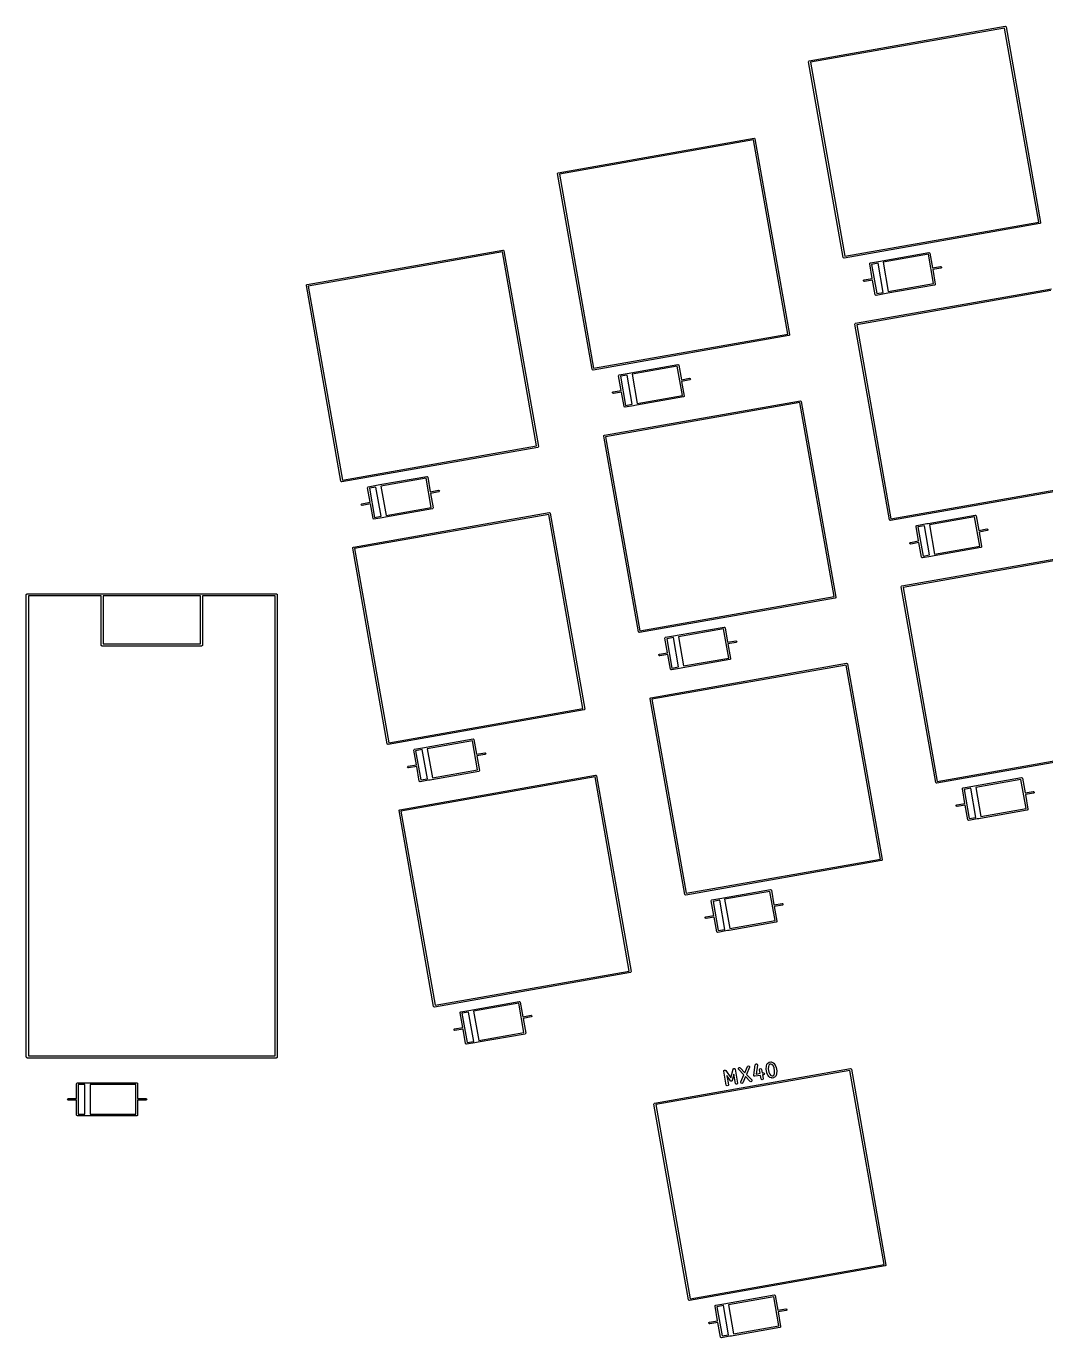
# Model space of a CAD drawing. Extents: x 78 to 336, y -188 to -94.
# Drawn here: x 198 to 270.9, y -187.7 to -94 of the extents above; entities that cross this region are included whole.
import ezdxf

# ---------------------------------------------------------------- set-up
doc = ezdxf.new("R2010")
doc.units = 0
doc.layers.add('BLACK', color=7, linetype='CONTINUOUS')

msp = doc.modelspace()

# ---------------------------------------------------------------- linework, layer by layer
at = {"layer": 'BLACK', "linetype": 'CONTINUOUS'}
for p, q in [((253.974, -96.4516), (267.958, -93.9858)), ((267.92, -94.1144), (254.054, -96.5593)), ((270.365, -107.98), (267.92, -94.1144)), ((267.958, -93.9858), (268.003, -93.9957)), ((268.003, -93.9957), (268.027, -94.0344)), ((268.027, -94.0344), (268.027, -94.0344)), ((268.027, -94.0344), (270.493, -108.019)), ((253.925, -96.5211), (253.935, -96.4762)), ((256.391, -110.505), (253.925, -96.5211)), ((253.935, -96.4762), (253.974, -96.4516)), ((254.054, -96.5593), (256.499, -110.425)), ((236.04, -104.45), (250.024, -101.984)), ((249.986, -102.113), (236.12, -104.557)), ((252.431, -115.979), (249.986, -102.113)), ((250.024, -101.984), (250.069, -101.994)), ((250.069, -101.994), (250.094, -102.033)), ((250.094, -102.033), (250.094, -102.033)), ((250.094, -102.033), (252.56, -116.017)), ((235.991, -104.519), (236.001, -104.474)), ((238.457, -118.503), (235.991, -104.519)), ((236.001, -104.474), (236.04, -104.45)), ((236.12, -104.557), (238.565, -118.424)), ((270.445, -108.088), (256.46, -110.554)), ((256.499, -110.425), (270.365, -107.98)), ((270.483, -108.064), (270.445, -108.088)), ((270.445, -108.088), (270.445, -108.088)), ((270.493, -108.019), (270.483, -108.064)), ((270.493, -108.019), (270.493, -108.019)), ((218.107, -112.448), (232.091, -109.982)), ((232.053, -110.111), (218.186, -112.556)), ((234.498, -123.977), (232.053, -110.111)), ((232.091, -109.982), (232.136, -109.992)), ((232.136, -109.992), (232.16, -110.031)), ((232.16, -110.031), (232.16, -110.031)), ((232.16, -110.031), (234.626, -124.015)), ((256.416, -110.544), (256.391, -110.505)), ((256.46, -110.554), (256.416, -110.544)), ((256.46, -110.554), (256.46, -110.554)), ((259.165, -110.747), (262.513, -110.157)), ((262.475, -110.285), (259.245, -110.855)), ((262.843, -112.373), (262.475, -110.285)), ((262.513, -110.157), (262.558, -110.167)), ((262.558, -110.167), (262.583, -110.206)), ((262.583, -110.206), (262.767, -111.249)), ((258.289, -110.963), (258.299, -110.918)), ((258.473, -112.007), (258.289, -110.963)), ((258.299, -110.918), (258.338, -110.893)), ((258.338, -110.893), (259.047, -110.768)), ((258.89, -110.918), (258.418, -111.001)), ((258.418, -111.001), (258.786, -113.089)), ((259.259, -113.005), (258.89, -110.918)), ((259.047, -110.768), (259.165, -110.747)), ((259.047, -110.768), (259.047, -110.768)), ((259.165, -110.747), (259.165, -110.747)), ((259.165, -110.747), (259.165, -110.747)), ((259.245, -110.855), (259.613, -112.943)), ((262.767, -111.249), (263.348, -111.147)), ((263.369, -111.265), (262.788, -111.368)), ((262.788, -111.368), (262.972, -112.412)), ((263.348, -111.147), (263.393, -111.157)), ((263.408, -111.241), (263.369, -111.265)), ((263.393, -111.157), (263.417, -111.196)), ((263.417, -111.196), (263.408, -111.241)), ((218.068, -112.473), (218.107, -112.448)), ((257.843, -112.179), (257.853, -112.134)), ((257.868, -112.217), (257.843, -112.179)), ((257.853, -112.134), (257.892, -112.109)), ((257.913, -112.227), (257.868, -112.217)), ((257.892, -112.109), (258.473, -112.007)), ((258.494, -112.125), (257.913, -112.227)), ((258.678, -113.169), (258.494, -112.125)), ((259.613, -112.943), (262.843, -112.373)), ((262.962, -112.456), (262.923, -112.481)), ((262.972, -112.412), (262.962, -112.456)), ((218.058, -112.517), (218.068, -112.473)), ((220.524, -126.502), (218.058, -112.517)), ((218.186, -112.556), (220.631, -126.422)), ((257.282, -115.212), (271.266, -112.746)), ((271.228, -112.875), (257.362, -115.32)), ((258.703, -113.207), (258.678, -113.169)), ((258.748, -113.217), (258.703, -113.207)), ((259.338, -113.113), (258.748, -113.217)), ((258.748, -113.217), (258.748, -113.217)), ((258.786, -113.089), (259.259, -113.005)), ((259.457, -113.092), (259.338, -113.113)), ((259.338, -113.113), (259.338, -113.113)), ((259.338, -113.113), (259.338, -113.113)), ((259.575, -113.071), (259.457, -113.092)), ((259.457, -113.092), (259.457, -113.092)), ((259.457, -113.092), (259.457, -113.092)), ((262.923, -112.481), (259.575, -113.071)), ((259.575, -113.071), (259.575, -113.071)), ((259.575, -113.071), (259.575, -113.071)), ((262.923, -112.481), (262.923, -112.481)), ((257.233, -115.282), (257.243, -115.237)), ((257.243, -115.237), (257.282, -115.212)), ((252.511, -116.086), (238.527, -118.552)), ((238.565, -118.424), (252.431, -115.979)), ((252.55, -116.062), (252.511, -116.086)), ((252.511, -116.086), (252.511, -116.086)), ((252.56, -116.017), (252.55, -116.062)), ((252.56, -116.017), (252.56, -116.017)), ((259.699, -129.266), (257.233, -115.282)), ((257.362, -115.32), (259.807, -129.186)), ((238.482, -118.542), (238.457, -118.503)), ((238.527, -118.552), (238.482, -118.542)), ((238.527, -118.552), (238.527, -118.552)), ((240.355, -118.961), (240.365, -118.916)), ((240.54, -120.005), (240.355, -118.961)), ((240.365, -118.916), (240.404, -118.891)), ((240.404, -118.891), (241.113, -118.766)), ((240.957, -118.916), (240.484, -118.999)), ((240.484, -118.999), (240.852, -121.087)), ((241.325, -121.004), (240.957, -118.916)), ((241.113, -118.766), (241.231, -118.745)), ((241.113, -118.766), (241.113, -118.766)), ((241.231, -118.745), (244.58, -118.155)), ((241.231, -118.745), (241.231, -118.745)), ((241.231, -118.745), (241.231, -118.745)), ((244.541, -118.284), (241.311, -118.853)), ((241.311, -118.853), (241.679, -120.941)), ((244.91, -120.371), (244.541, -118.284)), ((244.58, -118.155), (244.625, -118.165)), ((244.625, -118.165), (244.649, -118.204)), ((244.649, -118.204), (244.833, -119.248)), ((244.833, -119.248), (245.414, -119.145)), ((245.435, -119.263), (244.854, -119.366)), ((244.854, -119.366), (245.038, -120.41)), ((245.414, -119.145), (245.459, -119.155)), ((245.474, -119.239), (245.435, -119.263)), ((245.459, -119.155), (245.484, -119.194)), ((245.484, -119.194), (245.474, -119.239)), ((239.348, -123.21), (253.332, -120.744)), ((253.294, -120.873), (239.428, -123.318)), ((239.91, -120.177), (239.92, -120.132)), ((239.935, -120.215), (239.91, -120.177)), ((239.92, -120.132), (239.959, -120.107)), ((239.979, -120.225), (239.935, -120.215)), ((239.959, -120.107), (240.54, -120.005)), ((240.56, -120.123), (239.979, -120.225)), ((240.744, -121.167), (240.56, -120.123)), ((244.99, -120.479), (241.641, -121.07)), ((241.679, -120.941), (244.91, -120.371)), ((245.028, -120.455), (244.99, -120.479)), ((244.99, -120.479), (244.99, -120.479)), ((245.038, -120.41), (245.028, -120.455)), ((255.739, -134.739), (253.294, -120.873)), ((253.332, -120.744), (253.377, -120.754)), ((253.377, -120.754), (253.402, -120.793)), ((253.402, -120.793), (253.402, -120.793)), ((253.402, -120.793), (255.868, -134.777)), ((240.769, -121.206), (240.744, -121.167)), ((240.814, -121.215), (240.769, -121.206)), ((241.405, -121.111), (240.814, -121.215)), ((240.814, -121.215), (240.814, -121.215)), ((240.852, -121.087), (241.325, -121.004)), ((241.523, -121.09), (241.405, -121.111)), ((241.405, -121.111), (241.405, -121.111)), ((241.405, -121.111), (241.405, -121.111)), ((241.641, -121.07), (241.523, -121.09)), ((241.523, -121.09), (241.523, -121.09)), ((241.523, -121.09), (241.523, -121.09)), ((241.641, -121.07), (241.641, -121.07)), ((241.641, -121.07), (241.641, -121.07)), ((239.299, -123.28), (239.309, -123.235)), ((241.765, -137.264), (239.299, -123.28)), ((239.309, -123.235), (239.348, -123.21)), ((239.428, -123.318), (241.873, -137.184)), ((234.577, -124.085), (220.593, -126.55)), ((220.631, -126.422), (234.498, -123.977)), ((234.616, -124.06), (234.577, -124.085)), ((234.577, -124.085), (234.577, -124.085)), ((234.626, -124.015), (234.616, -124.06)), ((234.626, -124.015), (234.626, -124.015)), ((220.548, -126.54), (220.524, -126.502)), ((223.298, -126.744), (226.646, -126.153)), ((226.608, -126.282), (223.378, -126.851)), ((226.976, -128.37), (226.608, -126.282)), ((226.646, -126.153), (226.691, -126.163)), ((226.691, -126.163), (226.716, -126.202)), ((226.716, -126.202), (226.9, -127.246)), ((220.593, -126.55), (220.548, -126.54)), ((220.593, -126.55), (220.593, -126.55)), ((222.422, -126.959), (222.432, -126.914)), ((222.606, -128.003), (222.422, -126.959)), ((222.432, -126.914), (222.471, -126.889)), ((222.471, -126.889), (223.18, -126.764)), ((223.023, -126.914), (222.55, -126.997)), ((222.55, -126.997), (222.919, -129.085)), ((223.391, -129.002), (223.023, -126.914)), ((223.18, -126.764), (223.298, -126.744)), ((223.18, -126.764), (223.18, -126.764)), ((223.298, -126.744), (223.298, -126.744)), ((223.298, -126.744), (223.298, -126.744)), ((223.378, -126.851), (223.746, -128.939)), ((226.9, -127.246), (227.481, -127.143)), ((227.502, -127.261), (226.921, -127.364)), ((226.921, -127.364), (227.105, -128.408)), ((227.481, -127.143), (227.526, -127.153)), ((227.54, -127.237), (227.502, -127.261)), ((227.526, -127.153), (227.55, -127.192)), ((227.55, -127.192), (227.54, -127.237)), ((273.753, -126.849), (259.768, -129.315)), ((259.807, -129.186), (273.673, -126.741)), ((221.976, -128.175), (221.986, -128.13)), ((222.001, -128.214), (221.976, -128.175)), ((221.986, -128.13), (222.025, -128.105)), ((222.046, -128.223), (222.001, -128.214)), ((222.025, -128.105), (222.606, -128.003)), ((222.627, -128.121), (222.046, -128.223)), ((222.811, -129.165), (222.627, -128.121)), ((223.746, -128.939), (226.976, -128.37)), ((221.415, -131.208), (235.399, -128.743)), ((235.361, -128.871), (221.494, -131.316)), ((222.836, -129.204), (222.811, -129.165)), ((222.88, -129.214), (222.836, -129.204)), ((223.471, -129.109), (222.88, -129.214)), ((222.88, -129.214), (222.88, -129.214)), ((222.919, -129.085), (223.391, -129.002)), ((223.589, -129.089), (223.471, -129.109)), ((223.471, -129.109), (223.471, -129.109)), ((223.471, -129.109), (223.471, -129.109)), ((223.708, -129.068), (223.589, -129.089)), ((223.589, -129.089), (223.589, -129.089)), ((223.589, -129.089), (223.589, -129.089)), ((227.056, -128.477), (223.708, -129.068)), ((223.708, -129.068), (223.708, -129.068)), ((223.708, -129.068), (223.708, -129.068)), ((227.095, -128.453), (227.056, -128.477)), ((227.056, -128.477), (227.056, -128.477)), ((227.105, -128.408), (227.095, -128.453)), ((237.805, -142.737), (235.361, -128.871)), ((235.399, -128.743), (235.444, -128.753)), ((235.444, -128.753), (235.468, -128.791)), ((235.468, -128.791), (235.468, -128.791)), ((235.468, -128.791), (237.934, -142.776)), ((259.723, -129.305), (259.699, -129.266)), ((259.768, -129.315), (259.723, -129.305)), ((259.768, -129.315), (259.768, -129.315)), ((262.473, -129.508), (265.821, -128.917)), ((265.783, -129.046), (262.553, -129.616)), ((266.151, -131.134), (265.783, -129.046)), ((265.821, -128.917), (265.866, -128.927)), ((265.866, -128.927), (265.891, -128.966)), ((265.891, -128.966), (266.075, -130.01)), ((261.597, -129.723), (261.607, -129.678)), ((261.781, -130.767), (261.597, -129.723)), ((261.607, -129.678), (261.646, -129.654)), ((261.646, -129.654), (262.355, -129.529)), ((262.198, -129.678), (261.726, -129.762)), ((261.726, -129.762), (262.094, -131.849)), ((262.567, -131.766), (262.198, -129.678)), ((262.355, -129.529), (262.473, -129.508)), ((262.355, -129.529), (262.355, -129.529)), ((262.473, -129.508), (262.473, -129.508)), ((262.473, -129.508), (262.473, -129.508)), ((262.553, -129.616), (262.921, -131.703)), ((266.075, -130.01), (266.656, -129.908)), ((266.677, -130.026), (266.096, -130.128)), ((266.096, -130.128), (266.28, -131.172)), ((266.656, -129.908), (266.701, -129.918)), ((266.716, -130.001), (266.677, -130.026)), ((266.701, -129.918), (266.725, -129.956)), ((266.725, -129.956), (266.716, -130.001)), ((261.151, -130.939), (261.161, -130.894)), ((261.176, -130.978), (261.151, -130.939)), ((261.161, -130.894), (261.2, -130.87)), ((261.221, -130.988), (261.176, -130.978)), ((261.2, -130.87), (261.781, -130.767)), ((261.802, -130.885), (261.221, -130.988)), ((261.986, -131.929), (261.802, -130.885)), ((262.921, -131.703), (266.151, -131.134)), ((266.28, -131.172), (266.27, -131.217)), ((221.366, -131.278), (221.376, -131.233)), ((223.832, -145.262), (221.366, -131.278)), ((221.376, -131.233), (221.415, -131.208)), ((221.494, -131.316), (223.939, -145.182)), ((260.59, -133.973), (274.574, -131.507)), ((274.536, -131.636), (260.67, -134.081)), ((262.011, -131.968), (261.986, -131.929)), ((262.056, -131.978), (262.011, -131.968)), ((262.646, -131.874), (262.056, -131.978)), ((262.056, -131.978), (262.056, -131.978)), ((262.094, -131.849), (262.567, -131.766)), ((262.765, -131.853), (262.646, -131.874)), ((262.646, -131.874), (262.646, -131.874)), ((262.646, -131.874), (262.646, -131.874)), ((262.883, -131.832), (262.765, -131.853)), ((262.765, -131.853), (262.765, -131.853)), ((262.765, -131.853), (262.765, -131.853)), ((266.231, -131.242), (262.883, -131.832)), ((262.883, -131.832), (262.883, -131.832)), ((262.883, -131.832), (262.883, -131.832)), ((266.27, -131.217), (266.231, -131.242)), ((266.231, -131.242), (266.231, -131.242)), ((260.541, -134.042), (260.551, -133.997)), ((260.551, -133.997), (260.59, -133.973)), ((198.045, -134.62), (198.047, -134.61)), ((198.045, -167.64), (198.045, -134.62)), ((198.046, -134.607), (198.048, -134.604)), ((198.047, -134.61), (198.046, -134.607)), ((198.048, -134.604), (198.05, -134.594)), ((198.05, -134.594), (198.062, -134.579)), ((198.062, -134.579), (198.072, -134.563)), ((198.072, -134.563), (198.078, -134.56)), ((198.078, -134.56), (198.082, -134.555)), ((198.082, -134.555), (198.102, -134.552)), ((198.102, -134.552), (198.12, -134.545)), ((198.12, -134.545), (215.9, -134.545)), ((203.385, -134.695), (198.195, -134.695)), ((198.195, -134.695), (198.195, -167.565)), ((203.385, -138.2), (203.385, -134.695)), ((203.535, -134.695), (203.535, -138.125)), ((210.485, -134.695), (203.535, -134.695)), ((210.485, -138.125), (210.485, -134.695)), ((210.635, -134.695), (210.635, -138.2)), ((215.825, -134.695), (210.635, -134.695)), ((215.825, -167.565), (215.825, -134.695)), ((215.9, -134.545), (215.91, -134.547)), ((215.91, -134.547), (215.913, -134.546)), ((215.913, -134.546), (215.916, -134.548)), ((215.916, -134.548), (215.926, -134.55)), ((215.926, -134.55), (215.941, -134.562)), ((215.941, -134.562), (215.957, -134.572)), ((215.957, -134.572), (215.96, -134.578)), ((215.96, -134.578), (215.965, -134.582)), ((215.965, -134.582), (215.968, -134.602)), ((215.968, -134.602), (215.975, -134.62)), ((215.975, -134.62), (215.975, -167.64)), ((255.819, -134.847), (241.835, -137.313)), ((241.873, -137.184), (255.739, -134.739)), ((255.858, -134.822), (255.819, -134.847)), ((255.819, -134.847), (255.819, -134.847)), ((255.868, -134.777), (255.858, -134.822)), ((255.868, -134.777), (255.868, -134.777)), ((263.007, -148.027), (260.541, -134.042)), ((260.67, -134.081), (263.115, -147.947)), ((241.79, -137.303), (241.765, -137.264)), ((241.835, -137.313), (241.79, -137.303)), ((241.835, -137.313), (241.835, -137.313)), ((243.663, -137.721), (243.673, -137.677)), ((243.848, -138.765), (243.663, -137.721)), ((243.673, -137.677), (243.712, -137.652)), ((243.712, -137.652), (244.421, -137.527)), ((244.265, -137.676), (243.792, -137.76)), ((243.792, -137.76), (244.16, -139.847)), ((244.633, -139.764), (244.265, -137.676)), ((244.421, -137.527), (244.539, -137.506)), ((244.421, -137.527), (244.421, -137.527)), ((244.539, -137.506), (247.888, -136.916)), ((244.539, -137.506), (244.539, -137.506)), ((244.539, -137.506), (244.539, -137.506)), ((247.849, -137.044), (244.619, -137.614)), ((244.619, -137.614), (244.987, -139.702)), ((248.218, -139.132), (247.849, -137.044)), ((247.888, -136.916), (247.933, -136.926)), ((247.933, -136.926), (247.957, -136.964)), ((247.957, -136.964), (248.141, -138.008)), ((203.392, -138.218), (203.385, -138.2)), ((203.395, -138.237), (203.392, -138.218)), ((203.4, -138.242), (203.395, -138.237)), ((203.403, -138.248), (203.4, -138.242)), ((203.419, -138.258), (203.403, -138.248)), ((203.434, -138.27), (203.419, -138.258)), ((203.444, -138.272), (203.434, -138.27)), ((203.447, -138.274), (203.444, -138.272)), ((203.45, -138.273), (203.447, -138.274)), ((203.46, -138.275), (203.45, -138.273)), ((210.56, -138.275), (203.46, -138.275)), ((203.535, -138.125), (210.485, -138.125)), ((210.578, -138.268), (210.56, -138.275)), ((210.597, -138.265), (210.578, -138.268)), ((210.602, -138.26), (210.597, -138.265)), ((210.608, -138.257), (210.602, -138.26)), ((210.618, -138.241), (210.608, -138.257)), ((210.63, -138.226), (210.618, -138.241)), ((210.632, -138.216), (210.63, -138.226)), ((210.634, -138.213), (210.632, -138.216)), ((210.635, -138.2), (210.633, -138.21)), ((210.633, -138.21), (210.634, -138.213)), ((248.141, -138.008), (248.722, -137.906)), ((248.743, -138.024), (248.162, -138.126)), ((248.162, -138.126), (248.346, -139.17)), ((248.722, -137.906), (248.767, -137.916)), ((248.782, -137.999), (248.743, -138.024)), ((248.767, -137.916), (248.792, -137.954)), ((248.792, -137.954), (248.782, -137.999)), ((242.656, -141.971), (256.64, -139.505)), ((256.602, -139.634), (242.736, -142.079)), ((243.218, -138.937), (243.228, -138.892)), ((243.243, -138.976), (243.218, -138.937)), ((243.228, -138.892), (243.267, -138.868)), ((243.287, -138.986), (243.243, -138.976)), ((243.267, -138.868), (243.848, -138.765)), ((243.868, -138.883), (243.287, -138.986)), ((244.052, -139.927), (243.868, -138.883)), ((248.298, -139.24), (244.949, -139.83)), ((244.987, -139.702), (248.218, -139.132)), ((248.336, -139.215), (248.298, -139.24)), ((248.298, -139.24), (248.298, -139.24)), ((248.346, -139.17), (248.336, -139.215)), ((259.047, -153.5), (256.602, -139.634)), ((256.64, -139.505), (256.685, -139.515)), ((256.685, -139.515), (256.71, -139.554)), ((256.71, -139.554), (256.71, -139.554)), ((256.71, -139.554), (259.176, -153.538)), ((244.077, -139.966), (244.052, -139.927)), ((244.122, -139.976), (244.077, -139.966)), ((244.713, -139.872), (244.122, -139.976)), ((244.122, -139.976), (244.122, -139.976)), ((244.16, -139.847), (244.633, -139.764)), ((244.831, -139.851), (244.713, -139.872)), ((244.713, -139.872), (244.713, -139.872)), ((244.713, -139.872), (244.713, -139.872)), ((244.949, -139.83), (244.831, -139.851)), ((244.831, -139.851), (244.831, -139.851)), ((244.831, -139.851), (244.831, -139.851)), ((244.949, -139.83), (244.949, -139.83)), ((244.949, -139.83), (244.949, -139.83)), ((242.607, -142.04), (242.617, -141.996)), ((245.073, -156.025), (242.607, -142.04)), ((242.617, -141.996), (242.656, -141.971)), ((242.736, -142.079), (245.181, -155.945)), ((237.885, -142.845), (223.901, -145.311)), ((223.939, -145.182), (237.805, -142.737)), ((237.924, -142.82), (237.885, -142.845)), ((237.885, -142.845), (237.885, -142.845)), ((237.934, -142.776), (237.924, -142.82)), ((237.934, -142.776), (237.934, -142.776)), ((223.856, -145.301), (223.832, -145.262)), ((226.606, -145.504), (229.954, -144.914)), ((229.916, -145.042), (226.686, -145.612)), ((230.284, -147.13), (229.916, -145.042)), ((229.954, -144.914), (229.999, -144.924)), ((229.999, -144.924), (230.024, -144.962)), ((230.024, -144.962), (230.208, -146.006)), ((223.901, -145.311), (223.856, -145.301)), ((223.901, -145.311), (223.901, -145.311)), ((225.73, -145.72), (225.74, -145.675)), ((225.914, -146.763), (225.73, -145.72)), ((225.74, -145.675), (225.779, -145.65)), ((225.779, -145.65), (226.488, -145.525)), ((226.331, -145.674), (225.858, -145.758)), ((225.858, -145.758), (226.227, -147.846)), ((226.699, -147.762), (226.331, -145.674)), ((226.488, -145.525), (226.606, -145.504)), ((226.488, -145.525), (226.488, -145.525)), ((226.606, -145.504), (226.606, -145.504)), ((226.606, -145.504), (226.606, -145.504)), ((226.686, -145.612), (227.054, -147.7)), ((230.208, -146.006), (230.789, -145.904)), ((230.81, -146.022), (230.229, -146.125)), ((230.229, -146.125), (230.413, -147.168)), ((230.789, -145.904), (230.834, -145.914)), ((230.848, -145.997), (230.81, -146.022)), ((230.834, -145.914), (230.858, -145.953)), ((230.858, -145.953), (230.848, -145.997)), ((277.061, -145.609), (263.076, -148.075)), ((263.115, -147.947), (276.981, -145.502)), ((225.284, -146.935), (225.294, -146.891)), ((225.309, -146.974), (225.284, -146.935)), ((225.294, -146.891), (225.333, -146.866)), ((225.354, -146.984), (225.309, -146.974)), ((225.333, -146.866), (225.914, -146.763)), ((225.935, -146.882), (225.354, -146.984)), ((226.119, -147.926), (225.935, -146.882)), ((227.054, -147.7), (230.284, -147.13)), ((224.723, -149.969), (238.707, -147.503)), ((238.669, -147.632), (224.802, -150.077)), ((226.144, -147.964), (226.119, -147.926)), ((226.188, -147.974), (226.144, -147.964)), ((226.779, -147.87), (226.188, -147.974)), ((226.188, -147.974), (226.188, -147.974)), ((226.227, -147.846), (226.699, -147.762)), ((226.897, -147.849), (226.779, -147.87)), ((226.779, -147.87), (226.779, -147.87)), ((226.779, -147.87), (226.779, -147.87)), ((227.016, -147.828), (226.897, -147.849)), ((226.897, -147.849), (226.897, -147.849)), ((226.897, -147.849), (226.897, -147.849)), ((230.364, -147.238), (227.016, -147.828)), ((227.016, -147.828), (227.016, -147.828)), ((227.016, -147.828), (227.016, -147.828)), ((230.403, -147.213), (230.364, -147.238)), ((230.364, -147.238), (230.364, -147.238)), ((230.413, -147.168), (230.403, -147.213)), ((241.113, -161.498), (238.669, -147.632)), ((238.707, -147.503), (238.752, -147.513)), ((238.752, -147.513), (238.776, -147.552)), ((238.776, -147.552), (238.776, -147.552)), ((238.776, -147.552), (241.242, -161.536)), ((263.031, -148.065), (263.007, -148.027)), ((263.076, -148.075), (263.031, -148.065)), ((263.076, -148.075), (263.076, -148.075)), ((265.781, -148.268), (269.129, -147.678)), ((269.091, -147.807), (265.861, -148.376)), ((269.459, -149.894), (269.091, -147.807)), ((269.129, -147.678), (269.174, -147.688)), ((269.174, -147.688), (269.199, -147.727)), ((269.199, -147.727), (269.383, -148.771)), ((264.905, -148.484), (264.915, -148.439)), ((265.089, -149.528), (264.905, -148.484)), ((264.915, -148.439), (264.954, -148.414)), ((264.954, -148.414), (265.663, -148.289)), ((265.506, -148.439), (265.034, -148.522)), ((265.034, -148.522), (265.402, -150.61)), ((265.875, -150.527), (265.506, -148.439)), ((265.663, -148.289), (265.781, -148.268)), ((265.663, -148.289), (265.663, -148.289)), ((265.781, -148.268), (265.781, -148.268)), ((265.781, -148.268), (265.781, -148.268)), ((265.861, -148.376), (266.229, -150.464)), ((269.383, -148.771), (269.964, -148.668)), ((269.985, -148.786), (269.404, -148.889)), ((269.404, -148.889), (269.588, -149.933)), ((269.964, -148.668), (270.009, -148.678)), ((270.024, -148.762), (269.985, -148.786)), ((270.009, -148.678), (270.033, -148.717)), ((270.033, -148.717), (270.024, -148.762)), ((264.459, -149.7), (264.469, -149.655)), ((264.484, -149.738), (264.459, -149.7)), ((264.469, -149.655), (264.508, -149.63)), ((264.529, -149.748), (264.484, -149.738)), ((264.508, -149.63), (265.089, -149.528)), ((265.11, -149.646), (264.529, -149.748)), ((265.294, -150.69), (265.11, -149.646)), ((266.229, -150.464), (269.459, -149.894)), ((269.588, -149.933), (269.578, -149.978)), ((224.674, -150.039), (224.684, -149.994)), ((227.14, -164.023), (224.674, -150.039)), ((224.684, -149.994), (224.723, -149.969)), ((224.802, -150.077), (227.247, -163.943)), ((265.319, -150.729), (265.294, -150.69)), ((265.364, -150.738), (265.319, -150.729)), ((265.954, -150.634), (265.364, -150.738)), ((265.364, -150.738), (265.364, -150.738)), ((265.402, -150.61), (265.875, -150.527)), ((266.073, -150.613), (265.954, -150.634)), ((265.954, -150.634), (265.954, -150.634)), ((265.954, -150.634), (265.954, -150.634)), ((266.191, -150.593), (266.073, -150.613)), ((266.073, -150.613), (266.073, -150.613)), ((266.073, -150.613), (266.073, -150.613)), ((269.539, -150.002), (266.191, -150.593)), ((266.191, -150.593), (266.191, -150.593)), ((266.191, -150.593), (266.191, -150.593)), ((269.578, -149.978), (269.539, -150.002)), ((269.539, -150.002), (269.539, -150.002)), ((259.127, -153.608), (245.143, -156.073)), ((245.181, -155.945), (259.047, -153.5)), ((259.166, -153.583), (259.127, -153.608)), ((259.127, -153.608), (259.127, -153.608)), ((259.176, -153.538), (259.166, -153.583)), ((259.176, -153.538), (259.176, -153.538)), ((245.098, -156.063), (245.073, -156.025)), ((245.143, -156.073), (245.098, -156.063)), ((245.143, -156.073), (245.143, -156.073)), ((246.971, -156.482), (246.981, -156.437)), ((247.156, -157.526), (246.971, -156.482)), ((246.981, -156.437), (247.02, -156.412)), ((247.02, -156.412), (247.729, -156.287)), ((247.573, -156.437), (247.1, -156.52)), ((247.941, -158.525), (247.573, -156.437)), ((247.729, -156.287), (247.847, -156.267)), ((247.729, -156.287), (247.729, -156.287)), ((247.847, -156.267), (251.196, -155.676)), ((247.847, -156.267), (247.847, -156.267)), ((247.847, -156.267), (247.847, -156.267)), ((251.157, -155.805), (247.927, -156.374)), ((247.927, -156.374), (248.295, -158.462)), ((251.526, -157.893), (251.157, -155.805)), ((251.196, -155.676), (251.241, -155.686)), ((251.241, -155.686), (251.265, -155.725)), ((251.265, -155.725), (251.449, -156.769)), ((247.1, -156.52), (247.468, -158.608)), ((251.449, -156.769), (252.03, -156.666)), ((252.051, -156.785), (251.47, -156.887)), ((251.47, -156.887), (251.654, -157.931)), ((252.03, -156.666), (252.075, -156.676)), ((252.09, -156.76), (252.051, -156.785)), ((252.075, -156.676), (252.1, -156.715)), ((252.1, -156.715), (252.09, -156.76)), ((246.526, -157.698), (246.536, -157.653)), ((246.551, -157.737), (246.526, -157.698)), ((246.536, -157.653), (246.575, -157.628)), ((246.595, -157.747), (246.551, -157.737)), ((246.575, -157.628), (247.156, -157.526)), ((247.176, -157.644), (246.595, -157.747)), ((247.36, -158.688), (247.176, -157.644)), ((251.606, -158), (248.257, -158.591)), ((248.295, -158.462), (251.526, -157.893)), ((251.644, -157.976), (251.606, -158)), ((251.606, -158), (251.606, -158)), ((251.654, -157.931), (251.644, -157.976)), ((247.385, -158.727), (247.36, -158.688)), ((247.43, -158.737), (247.385, -158.727)), ((248.021, -158.632), (247.43, -158.737)), ((247.43, -158.737), (247.43, -158.737)), ((247.468, -158.608), (247.941, -158.525)), ((248.139, -158.612), (248.021, -158.632)), ((248.021, -158.632), (248.021, -158.632)), ((248.021, -158.632), (248.021, -158.632)), ((248.257, -158.591), (248.139, -158.612)), ((248.139, -158.612), (248.139, -158.612)), ((248.139, -158.612), (248.139, -158.612)), ((248.257, -158.591), (248.257, -158.591)), ((248.257, -158.591), (248.257, -158.591)), ((241.193, -161.606), (227.209, -164.071)), ((227.247, -163.943), (241.113, -161.498)), ((241.232, -161.581), (241.193, -161.606)), ((241.193, -161.606), (241.193, -161.606)), ((241.242, -161.536), (241.232, -161.581)), ((241.242, -161.536), (241.242, -161.536)), ((229.914, -164.265), (233.262, -163.674)), ((233.224, -163.803), (229.994, -164.373)), ((233.592, -165.891), (233.224, -163.803)), ((233.262, -163.674), (233.307, -163.684)), ((233.307, -163.684), (233.332, -163.723)), ((233.332, -163.723), (233.516, -164.767)), ((227.164, -164.062), (227.14, -164.023)), ((227.209, -164.071), (227.164, -164.062)), ((227.209, -164.071), (227.209, -164.071)), ((229.038, -164.48), (229.048, -164.435)), ((229.222, -165.524), (229.038, -164.48)), ((229.048, -164.435), (229.087, -164.411)), ((229.087, -164.411), (229.796, -164.286)), ((229.639, -164.435), (229.166, -164.518)), ((229.166, -164.518), (229.535, -166.606)), ((230.007, -166.523), (229.639, -164.435)), ((229.796, -164.286), (229.914, -164.265)), ((229.796, -164.286), (229.796, -164.286)), ((229.914, -164.265), (229.914, -164.265)), ((229.914, -164.265), (229.914, -164.265)), ((229.994, -164.373), (230.362, -166.46)), ((233.516, -164.767), (234.097, -164.664)), ((234.118, -164.783), (233.537, -164.885)), ((233.537, -164.885), (233.721, -165.929)), ((234.097, -164.664), (234.142, -164.674)), ((234.156, -164.758), (234.118, -164.783)), ((234.142, -164.674), (234.166, -164.713)), ((234.166, -164.713), (234.156, -164.758)), ((228.592, -165.696), (228.602, -165.651)), ((228.617, -165.735), (228.592, -165.696)), ((228.602, -165.651), (228.641, -165.626)), ((228.662, -165.745), (228.617, -165.735)), ((228.641, -165.626), (229.222, -165.524)), ((229.243, -165.642), (228.662, -165.745)), ((229.427, -166.686), (229.243, -165.642)), ((229.452, -166.725), (229.427, -166.686)), ((229.496, -166.735), (229.452, -166.725)), ((230.087, -166.631), (229.496, -166.735)), ((229.496, -166.735), (229.496, -166.735)), ((229.535, -166.606), (230.007, -166.523)), ((230.205, -166.61), (230.087, -166.631)), ((230.087, -166.631), (230.087, -166.631)), ((230.087, -166.631), (230.087, -166.631)), ((230.324, -166.589), (230.205, -166.61)), ((230.205, -166.61), (230.205, -166.61)), ((230.205, -166.61), (230.205, -166.61)), ((233.672, -165.999), (230.324, -166.589)), ((230.324, -166.589), (230.324, -166.589)), ((230.324, -166.589), (230.324, -166.589)), ((230.362, -166.46), (233.592, -165.891)), ((233.711, -165.974), (233.672, -165.999)), ((233.672, -165.999), (233.672, -165.999)), ((233.721, -165.929), (233.711, -165.974)), ((198.052, -167.658), (198.045, -167.64)), ((198.055, -167.677), (198.052, -167.658)), ((198.06, -167.682), (198.055, -167.677)), ((198.063, -167.688), (198.06, -167.682)), ((198.079, -167.698), (198.063, -167.688)), ((198.094, -167.71), (198.079, -167.698)), ((198.104, -167.712), (198.094, -167.71)), ((198.107, -167.714), (198.104, -167.712)), ((198.11, -167.713), (198.107, -167.714)), ((198.12, -167.715), (198.11, -167.713)), ((215.9, -167.715), (198.12, -167.715)), ((198.195, -167.565), (215.825, -167.565)), ((215.918, -167.708), (215.9, -167.715)), ((215.938, -167.705), (215.918, -167.708)), ((215.942, -167.7), (215.938, -167.705)), ((215.948, -167.697), (215.942, -167.7)), ((215.958, -167.681), (215.948, -167.697)), ((215.97, -167.666), (215.958, -167.681)), ((215.972, -167.656), (215.97, -167.666)), ((215.974, -167.653), (215.972, -167.656)), ((215.975, -167.64), (215.973, -167.65)), ((215.973, -167.65), (215.974, -167.653)), ((242.928, -170.939), (256.912, -168.473)), ((256.874, -168.602), (243.008, -171.047)), ((247.871, -168.635), (247.876, -168.626)), ((247.871, -168.661), (247.871, -168.635)), ((248.044, -169.646), (247.871, -168.661)), ((247.876, -168.616), (247.888, -168.604)), ((247.876, -168.626), (247.876, -168.616)), ((247.888, -168.604), (247.896, -168.59)), ((247.896, -168.59), (247.906, -168.587)), ((247.906, -168.587), (247.913, -168.58)), ((247.913, -168.58), (247.929, -168.578)), ((247.929, -168.578), (247.944, -168.573)), ((247.944, -168.573), (247.954, -168.576)), ((247.954, -168.576), (247.964, -168.575)), ((247.964, -168.575), (247.977, -168.585)), ((247.977, -168.585), (247.993, -168.59)), ((247.993, -168.59), (247.998, -168.599)), ((247.998, -168.599), (248.006, -168.605)), ((248.006, -168.605), (248.366, -169.119)), ((248.366, -169.119), (248.529, -168.512)), ((248.529, -168.512), (248.54, -168.489)), ((248.54, -168.489), (248.548, -168.483)), ((248.548, -168.483), (248.553, -168.474)), ((248.553, -168.474), (248.568, -168.469)), ((248.568, -168.469), (248.582, -168.459)), ((248.582, -168.459), (248.592, -168.46)), ((248.592, -168.46), (248.601, -168.457)), ((248.601, -168.457), (248.616, -168.463)), ((248.616, -168.463), (248.633, -168.464)), ((248.633, -168.464), (248.64, -168.471)), ((248.64, -168.471), (248.649, -168.474)), ((248.649, -168.474), (248.657, -168.489)), ((248.657, -168.489), (248.669, -168.5)), ((248.669, -168.5), (248.67, -168.51)), ((248.67, -168.51), (248.675, -168.519)), ((248.675, -168.519), (248.848, -169.504)), ((248.904, -168.445), (248.935, -168.403)), ((248.907, -168.496), (248.904, -168.445)), ((248.922, -168.518), (248.907, -168.496)), ((249.302, -168.916), (248.922, -168.518)), ((248.935, -168.403), (248.984, -168.391)), ((248.984, -168.391), (249.03, -168.414)), ((249.03, -168.414), (249.368, -168.767)), ((249.368, -168.767), (249.564, -168.32)), ((249.701, -168.38), (249.48, -168.885)), ((249.564, -168.32), (249.578, -168.298)), ((249.578, -168.298), (249.624, -168.275)), ((249.624, -168.275), (249.674, -168.288)), ((249.674, -168.288), (249.705, -168.329)), ((249.705, -168.329), (249.701, -168.38)), ((250.002, -168.938), (250.113, -168.193)), ((250.113, -168.193), (250.121, -168.168)), ((250.121, -168.168), (250.16, -168.134)), ((250.16, -168.134), (250.211, -168.133)), ((250.261, -168.215), (250.166, -168.857)), ((250.211, -168.133), (250.251, -168.165)), ((250.251, -168.165), (250.261, -168.215)), ((250.414, -168.525), (250.44, -168.48)), ((250.414, -168.551), (250.414, -168.525)), ((250.459, -168.805), (250.414, -168.551)), ((250.44, -168.48), (250.488, -168.463)), ((250.488, -168.463), (250.536, -168.48)), ((250.536, -168.48), (250.562, -168.525)), ((250.562, -168.525), (250.606, -168.779)), ((250.89, -168.497), (250.904, -168.301)), ((250.891, -168.5), (250.89, -168.497)), ((250.891, -168.515), (250.891, -168.5)), ((250.932, -168.749), (250.891, -168.515)), ((250.904, -168.301), (250.907, -168.288)), ((250.907, -168.285), (250.937, -168.183)), ((250.907, -168.288), (250.907, -168.285)), ((250.937, -168.183), (250.947, -168.163)), ((250.947, -168.163), (250.948, -168.161)), ((250.948, -168.161), (250.986, -168.106)), ((250.986, -168.106), (251.002, -168.09)), ((251.002, -168.09), (251.003, -168.089)), ((251.003, -168.089), (251.089, -168.025)), ((251.053, -168.32), (251.04, -168.498)), ((251.04, -168.498), (251.079, -168.714)), ((251.078, -168.237), (251.053, -168.32)), ((251.102, -168.202), (251.078, -168.237)), ((251.089, -168.025), (251.112, -168.014)), ((251.164, -168.156), (251.102, -168.202)), ((251.112, -168.014), (251.116, -168.014)), ((251.116, -168.014), (251.12, -168.012)), ((251.12, -168.012), (251.214, -167.995)), ((251.223, -168.146), (251.164, -168.156)), ((251.214, -167.995), (251.24, -167.995)), ((251.296, -168.168), (251.223, -168.146)), ((251.24, -167.995), (251.244, -167.997)), ((251.244, -167.997), (251.248, -167.997)), ((251.248, -167.997), (251.351, -168.027)), ((251.331, -168.192), (251.296, -168.168)), ((251.383, -168.261), (251.331, -168.192)), ((251.351, -168.027), (251.371, -168.037)), ((251.371, -168.037), (251.372, -168.038)), ((251.372, -168.038), (251.427, -168.076)), ((251.455, -168.425), (251.383, -168.261)), ((251.427, -168.076), (251.443, -168.092)), ((251.443, -168.092), (251.445, -168.093)), ((251.445, -168.093), (251.508, -168.179)), ((251.494, -168.641), (251.455, -168.425)), ((251.481, -168.82), (251.494, -168.641)), ((251.508, -168.179), (251.514, -168.19)), ((251.514, -168.19), (251.516, -168.193)), ((251.516, -168.193), (251.596, -168.372)), ((251.596, -168.372), (251.6, -168.387)), ((251.6, -168.387), (251.602, -168.39)), ((251.602, -168.39), (251.643, -168.624)), ((251.644, -168.642), (251.63, -168.838)), ((251.643, -168.624), (251.643, -168.639)), ((251.643, -168.639), (251.644, -168.642)), ((259.319, -182.468), (256.874, -168.602)), ((256.912, -168.473), (256.957, -168.483)), ((256.957, -168.483), (256.982, -168.522)), ((256.982, -168.522), (256.982, -168.522)), ((256.982, -168.522), (259.448, -182.506)), ((201.64, -169.55), (201.658, -169.508)), ((201.64, -170.61), (201.64, -169.55)), ((201.658, -169.508), (201.7, -169.49)), ((201.7, -169.49), (205.94, -169.49)), ((201.76, -169.61), (201.76, -171.73)), ((202.24, -169.61), (201.76, -169.61)), ((202.24, -171.73), (202.24, -169.61)), ((202.6, -169.61), (202.6, -171.73)), ((205.88, -169.61), (202.6, -169.61)), ((205.88, -171.73), (205.88, -169.61)), ((205.94, -169.49), (205.982, -169.508)), ((205.982, -169.508), (206, -169.55)), ((206, -169.55), (206, -170.61)), ((248.335, -169.336), (248.077, -168.968)), ((248.077, -168.968), (248.192, -169.619)), ((248.192, -169.619), (248.192, -169.646)), ((248.351, -169.347), (248.335, -169.336)), ((248.365, -169.361), (248.351, -169.347)), ((248.372, -169.362), (248.365, -169.361)), ((248.377, -169.366), (248.372, -169.362)), ((248.397, -169.364), (248.377, -169.366)), ((248.416, -169.366), (248.397, -169.364)), ((248.422, -169.362), (248.416, -169.366)), ((248.428, -169.361), (248.422, -169.362)), ((248.442, -169.347), (248.428, -169.361)), ((248.458, -169.336), (248.442, -169.347)), ((248.462, -169.327), (248.458, -169.336)), ((248.465, -169.325), (248.462, -169.327)), ((248.469, -169.313), (248.465, -169.322)), ((248.465, -169.322), (248.465, -169.325)), ((248.586, -168.878), (248.469, -169.313)), ((248.701, -169.53), (248.586, -168.878)), ((248.726, -169.574), (248.701, -169.53)), ((248.775, -169.592), (248.726, -169.574)), ((248.823, -169.574), (248.775, -169.592)), ((248.848, -169.53), (248.823, -169.574)), ((248.848, -169.504), (248.848, -169.53)), ((249.078, -169.472), (249.081, -169.42)), ((249.108, -169.513), (249.078, -169.472)), ((249.081, -169.42), (249.302, -168.916)), ((249.158, -169.525), (249.108, -169.513)), ((249.204, -169.502), (249.158, -169.525)), ((249.218, -169.481), (249.204, -169.502)), ((249.415, -169.033), (249.218, -169.481)), ((249.752, -169.387), (249.415, -169.033)), ((249.48, -168.885), (249.861, -169.283)), ((249.798, -169.409), (249.752, -169.387)), ((249.848, -169.397), (249.798, -169.409)), ((249.878, -169.356), (249.848, -169.397)), ((249.861, -169.283), (249.875, -169.305)), ((249.875, -169.305), (249.878, -169.356)), ((250.004, -168.943), (250.002, -168.938)), ((250.002, -168.949), (250.004, -168.943)), ((250.009, -168.968), (250.002, -168.949)), ((250.013, -168.988), (250.009, -168.968)), ((250.017, -168.991), (250.013, -168.988)), ((250.019, -168.997), (250.017, -168.991)), ((250.037, -169.007), (250.019, -168.997)), ((250.053, -169.02), (250.037, -169.007)), ((250.059, -169.02), (250.053, -169.02)), ((250.064, -169.023), (250.059, -169.02)), ((250.09, -169.023), (250.064, -169.023)), ((250.485, -168.953), (250.09, -169.023)), ((250.166, -168.857), (250.459, -168.805)), ((250.53, -169.207), (250.485, -168.953)), ((250.555, -169.252), (250.53, -169.207)), ((250.604, -169.269), (250.555, -169.252)), ((250.652, -169.252), (250.604, -169.269)), ((250.606, -168.779), (250.673, -168.767)), ((250.699, -168.915), (250.633, -168.927)), ((250.633, -168.927), (250.677, -169.181)), ((250.677, -169.207), (250.652, -169.252)), ((250.673, -168.767), (250.699, -168.767)), ((250.677, -169.181), (250.677, -169.207)), ((250.699, -168.767), (250.744, -168.793)), ((250.744, -168.889), (250.699, -168.915)), ((250.744, -168.793), (250.761, -168.841)), ((250.761, -168.841), (250.744, -168.889)), ((250.934, -168.752), (250.932, -168.749)), ((250.938, -168.767), (250.934, -168.752)), ((251.018, -168.946), (250.938, -168.767)), ((251.02, -168.949), (251.018, -168.946)), ((251.026, -168.96), (251.02, -168.949)), ((251.089, -169.046), (251.026, -168.96)), ((251.079, -168.714), (251.151, -168.878)), ((251.091, -169.047), (251.089, -169.046)), ((251.107, -169.063), (251.091, -169.047)), ((251.162, -169.101), (251.107, -169.063)), ((251.151, -168.878), (251.203, -168.947)), ((251.163, -169.102), (251.162, -169.101)), ((251.184, -169.112), (251.163, -169.102)), ((251.286, -169.142), (251.184, -169.112)), ((251.203, -168.947), (251.238, -168.971)), ((251.238, -168.971), (251.311, -168.993)), ((251.29, -169.142), (251.286, -169.142)), ((251.294, -169.144), (251.29, -169.142)), ((251.32, -169.144), (251.294, -169.144)), ((251.311, -168.993), (251.37, -168.983)), ((251.414, -169.128), (251.32, -169.144)), ((251.37, -168.983), (251.432, -168.937)), ((251.418, -169.125), (251.414, -169.128)), ((251.422, -169.126), (251.418, -169.125)), ((251.445, -169.114), (251.422, -169.126)), ((251.432, -168.937), (251.456, -168.902)), ((251.531, -169.05), (251.445, -169.114)), ((251.456, -168.902), (251.481, -168.82)), ((251.532, -169.049), (251.531, -169.05)), ((251.548, -169.033), (251.532, -169.049)), ((251.586, -168.978), (251.548, -169.033)), ((251.587, -168.977), (251.586, -168.978)), ((251.597, -168.956), (251.587, -168.977)), ((251.627, -168.854), (251.597, -168.956)), ((251.63, -168.838), (251.627, -168.851)), ((251.627, -168.851), (251.627, -168.854)), ((248.07, -169.69), (248.044, -169.646)), ((248.118, -169.707), (248.07, -169.69)), ((248.166, -169.69), (248.118, -169.707)), ((248.192, -169.646), (248.166, -169.69)), ((200.99, -170.67), (201.008, -170.628)), ((201.008, -170.713), (200.99, -170.67)), ((201.008, -170.628), (201.05, -170.61)), ((201.05, -170.73), (201.008, -170.713)), ((201.05, -170.61), (201.64, -170.61)), ((201.64, -170.73), (201.05, -170.73)), ((201.64, -171.79), (201.64, -170.73)), ((206, -170.61), (206.59, -170.61)), ((206.59, -170.73), (206, -170.73)), ((206, -170.73), (206, -171.79)), ((206.59, -170.61), (206.632, -170.628)), ((206.632, -170.713), (206.59, -170.73)), ((206.632, -170.628), (206.65, -170.67)), ((206.65, -170.67), (206.632, -170.713)), ((242.879, -171.008), (242.889, -170.963)), ((245.345, -184.993), (242.879, -171.008)), ((242.889, -170.963), (242.928, -170.939)), ((243.008, -171.047), (245.453, -184.913)), ((201.658, -171.833), (201.64, -171.79)), ((201.7, -171.85), (201.658, -171.833)), ((202.3, -171.85), (201.7, -171.85)), ((201.76, -171.73), (202.24, -171.73)), ((202.42, -171.85), (202.3, -171.85)), ((202.54, -171.85), (202.42, -171.85)), ((205.94, -171.85), (202.54, -171.85)), ((202.6, -171.73), (205.88, -171.73)), ((205.982, -171.833), (205.94, -171.85)), ((206, -171.79), (205.982, -171.833)), ((259.399, -182.575), (245.415, -185.041)), ((245.453, -184.913), (259.319, -182.468)), ((259.438, -182.551), (259.399, -182.575)), ((259.399, -182.575), (259.399, -182.575)), ((259.448, -182.506), (259.438, -182.551)), ((259.448, -182.506), (259.448, -182.506)), ((245.37, -185.031), (245.345, -184.993)), ((245.415, -185.041), (245.37, -185.031)), ((245.415, -185.041), (245.415, -185.041)), ((247.243, -185.45), (247.253, -185.405)), ((247.427, -186.494), (247.243, -185.45)), ((247.253, -185.405), (247.292, -185.38)), ((247.292, -185.38), (248.001, -185.255)), ((247.845, -185.405), (247.372, -185.488)), ((247.372, -185.488), (247.74, -187.576)), ((248.213, -187.493), (247.845, -185.405)), ((248.001, -185.255), (248.119, -185.234)), ((248.001, -185.255), (248.001, -185.255)), ((248.119, -185.234), (251.468, -184.644)), ((248.119, -185.234), (248.119, -185.234)), ((248.119, -185.234), (248.119, -185.234)), ((251.429, -184.773), (248.199, -185.342)), ((248.199, -185.342), (248.567, -187.43)), ((251.797, -186.86), (251.429, -184.773)), ((251.468, -184.644), (251.512, -184.654)), ((251.512, -184.654), (251.537, -184.693)), ((251.537, -184.693), (251.721, -185.737)), ((246.846, -186.596), (247.427, -186.494)), ((251.721, -185.737), (252.302, -185.634)), ((252.323, -185.752), (251.742, -185.855)), ((251.742, -185.855), (251.926, -186.899)), ((252.302, -185.634), (252.347, -185.644)), ((252.362, -185.728), (252.323, -185.752)), ((252.347, -185.644), (252.372, -185.683)), ((252.372, -185.683), (252.362, -185.728)), ((246.798, -186.666), (246.808, -186.621)), ((246.822, -186.704), (246.798, -186.666)), ((246.808, -186.621), (246.846, -186.596)), ((246.867, -186.714), (246.822, -186.704)), ((247.448, -186.612), (246.867, -186.714)), ((247.632, -187.656), (247.448, -186.612)), ((251.877, -186.968), (248.529, -187.559)), ((248.567, -187.43), (251.797, -186.86)), ((251.916, -186.944), (251.877, -186.968)), ((251.877, -186.968), (251.877, -186.968)), ((251.926, -186.899), (251.916, -186.944)), ((247.657, -187.695), (247.632, -187.656)), ((247.702, -187.705), (247.657, -187.695)), ((248.293, -187.6), (247.702, -187.705)), ((247.702, -187.705), (247.702, -187.705)), ((247.74, -187.576), (248.213, -187.493)), ((248.411, -187.579), (248.293, -187.6)), ((248.293, -187.6), (248.293, -187.6)), ((248.293, -187.6), (248.293, -187.6)), ((248.529, -187.559), (248.411, -187.579)), ((248.411, -187.579), (248.411, -187.579)), ((248.411, -187.579), (248.411, -187.579)), ((248.529, -187.559), (248.529, -187.559)), ((248.529, -187.559), (248.529, -187.559))]:
    msp.add_line(p, q, dxfattribs=at)

doc.saveas('drawing.dxf')
